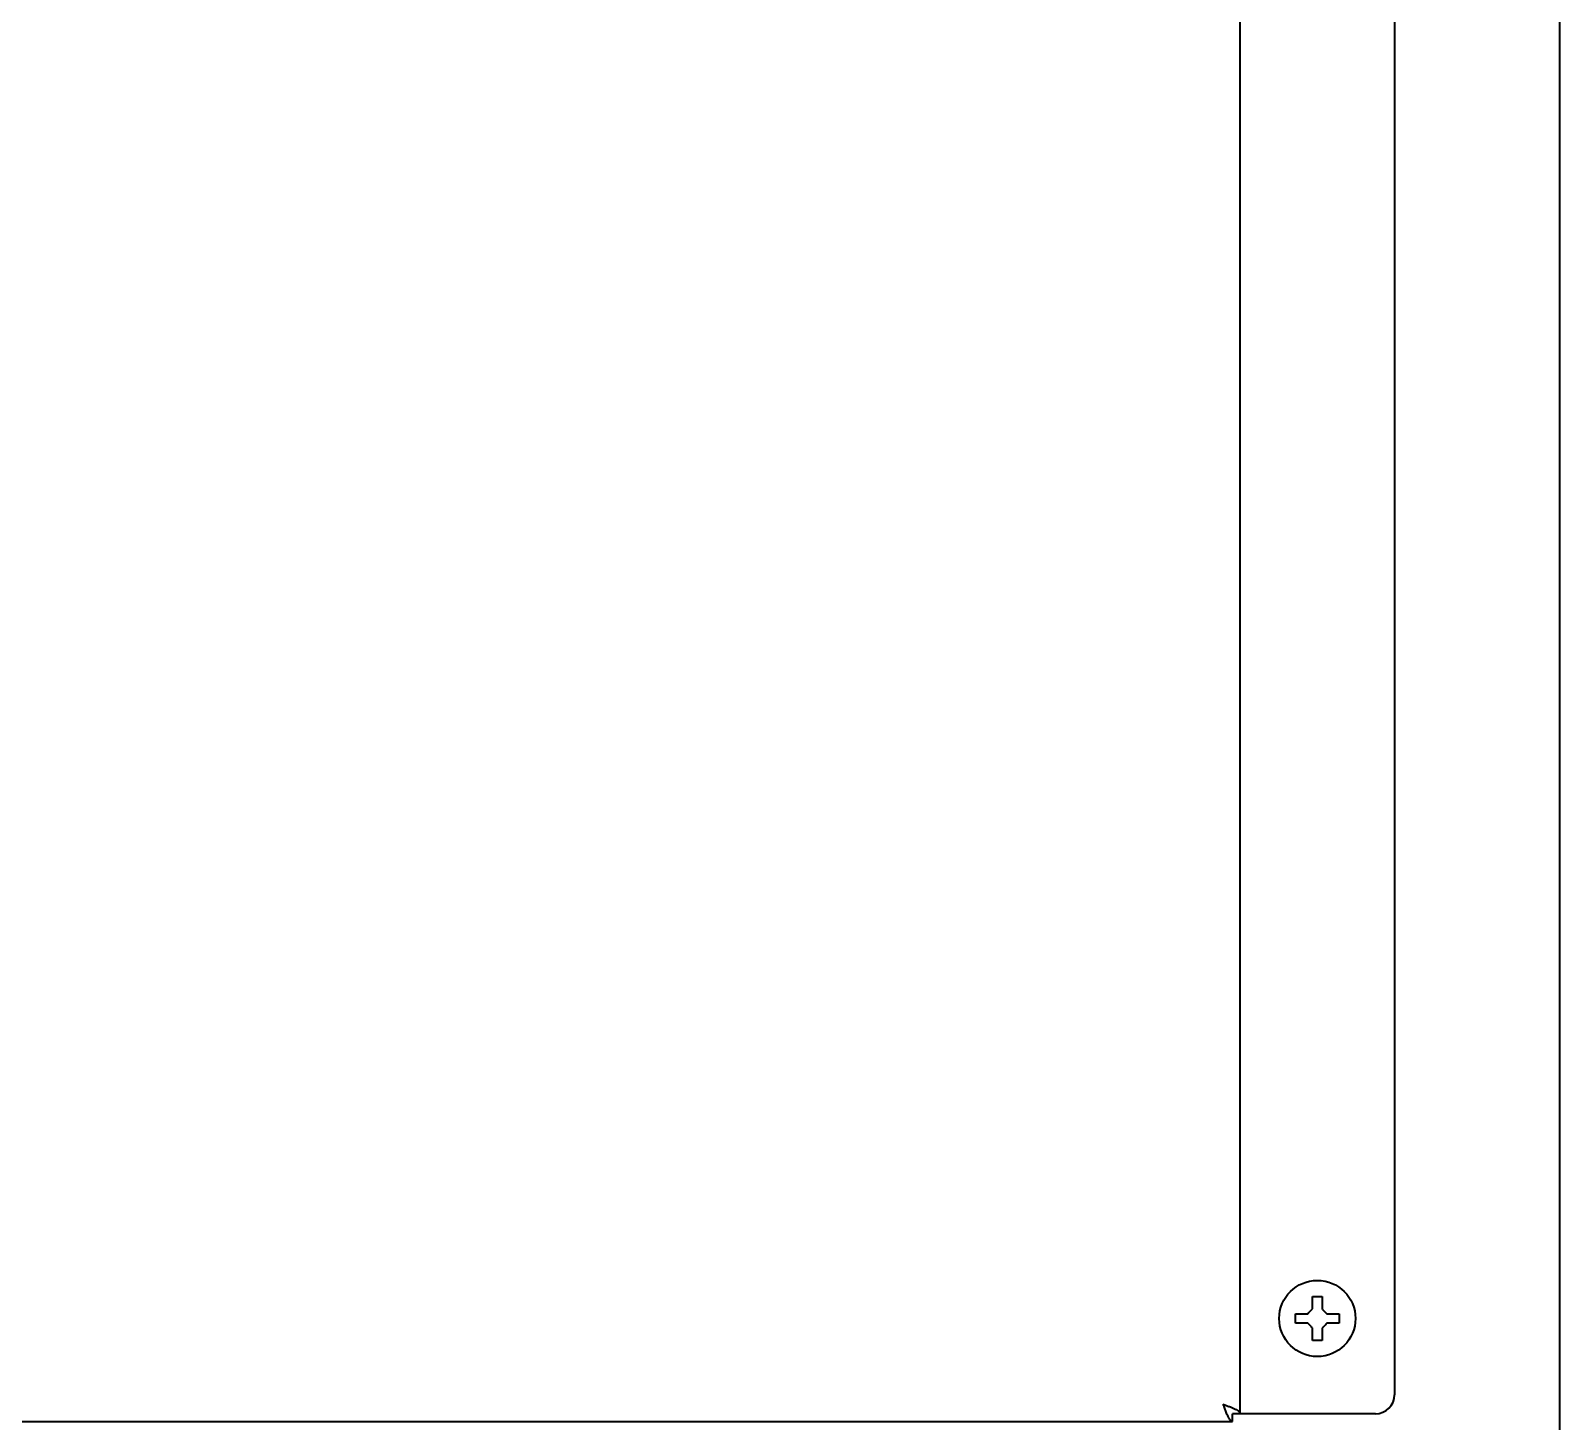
# Model space of a CAD drawing. Extents: x 6336 to 10269, y -393 to 2899.
# Drawn here: x 6927.1 to 7087.6, y 1393.7 to 1539.7 of the extents above; entities that cross this region are included whole.
import ezdxf

# ---------------------------------------------------------------- set-up
doc = ezdxf.new("R2010")
doc.units = 0
doc.header["$LTSCALE"] = 5
doc.layers.add('1', color=7, linetype='CONTINUOUS', true_color=0xffffff)

msp = doc.modelspace()

# ---------------------------------------------------------------- linework, layer by layer
at = {"layer": '1', "color": 7, "linetype": 'Continuous', "lineweight": 35}
for p, q in [((7087.57, 1768.55), (7087.57, 1374.13)), ((7054.07, 1394.53), (7054.07, 1764.64)), ((7070.27, 1761.23), (7070.27, 1396.53)), ((7061.67, 1406.83), (7062.17, 1406.83)), ((7062.17, 1406.83), (7062.67, 1406.83)), ((7062.17, 1402.23), (7061.67, 1402.23)), ((7062.67, 1402.23), (7062.17, 1402.23)), ((7053.27, 1393.73), (7053.27, 1394.53)), ((7054.07, 1394.53), (7053.27, 1394.53)), ((7055.07, 1394.53), (7054.07, 1394.53)), ((7068.27, 1394.53), (7055.07, 1394.53)), ((6371.87, 1393.73), (7053.27, 1393.73))]:
    msp.add_line(p, q, dxfattribs=at)
msp.add_circle((7062.17, 1404.53), 4, dxfattribs=at)
msp.add_arc((7068.27, 1396.53), 2, 270, 0, dxfattribs=at)
for points in [[(7061.17, 1405.03), (7061.2, 1405.05), (7061.25, 1405.1), (7061.32, 1405.18), (7061.4, 1405.25), (7061.47, 1405.32), (7061.53, 1405.39), (7061.6, 1405.46), (7061.65, 1405.5), (7061.67, 1405.53)], [(7061.67, 1405.53), (7061.67, 1405.58), (7061.67, 1405.69), (7061.67, 1405.85), (7061.67, 1406.01), (7061.67, 1406.16), (7061.67, 1406.32), (7061.67, 1406.47), (7061.67, 1406.64), (7061.67, 1406.76), (7061.67, 1406.83)], [(7062.67, 1405.53), (7062.7, 1405.5), (7062.74, 1405.45), (7062.82, 1405.38), (7062.89, 1405.31), (7062.96, 1405.24), (7063.03, 1405.17), (7063.1, 1405.1), (7063.15, 1405.05), (7063.17, 1405.03)], [(7059.87, 1404.03), (7059.87, 1404.19), (7059.87, 1404.53), (7059.87, 1404.86), (7059.87, 1405.03)], [(7061.17, 1404.03), (7061.12, 1404.03), (7061.01, 1404.03), (7060.85, 1404.03), (7060.69, 1404.03), (7060.53, 1404.03), (7060.38, 1404.03), (7060.23, 1404.03), (7060.06, 1404.03), (7059.94, 1404.03), (7059.87, 1404.03)], [(7061.67, 1403.53), (7061.65, 1403.55), (7061.6, 1403.6), (7061.53, 1403.67), (7061.46, 1403.74), (7061.39, 1403.81), (7061.32, 1403.88), (7061.24, 1403.95), (7061.2, 1404), (7061.17, 1404.03)], [(7063.17, 1404.03), (7063.15, 1404), (7063.1, 1403.95), (7063.02, 1403.88), (7062.95, 1403.8), (7062.88, 1403.73), (7062.81, 1403.66), (7062.74, 1403.6), (7062.7, 1403.55), (7062.67, 1403.53)], [(7063.17, 1405.03), (7063.23, 1405.03), (7063.34, 1405.03), (7063.5, 1405.03), (7063.66, 1405.03), (7063.81, 1405.03), (7063.96, 1405.03), (7064.12, 1405.03), (7064.29, 1405.03), (7064.41, 1405.03), (7064.47, 1405.03)], [(7064.47, 1405.03), (7064.47, 1404.86), (7064.47, 1404.53), (7064.47, 1404.19), (7064.47, 1404.03)], [(7062.67, 1403.53), (7062.67, 1403.47), (7062.67, 1403.36), (7062.67, 1403.2), (7062.67, 1403.04), (7062.67, 1402.89), (7062.67, 1402.74), (7062.67, 1402.58), (7062.67, 1402.41), (7062.67, 1402.29), (7062.67, 1402.23)], [(7052.27, 1395.53), (7052.3, 1395.45), (7052.35, 1395.31), (7052.43, 1395.09), (7052.5, 1394.89), (7052.58, 1394.69), (7052.66, 1394.5), (7052.73, 1394.33), (7052.81, 1394.18), (7052.89, 1394.04), (7052.97, 1393.93), (7053.04, 1393.84), (7053.12, 1393.77), (7053.2, 1393.73), (7053.25, 1393.73), (7053.27, 1393.73)]]:
    msp.add_open_spline(points, degree=3, dxfattribs=at)
for points, knots in [([(7062.67, 1406.83), (7062.67, 1406.62), (7062.67, 1406.41), (7062.67, 1406.09), (7062.67, 1405.98), (7062.67, 1405.75), (7062.67, 1405.64), (7062.67, 1405.53)], [0, 0, 0, 0, 0.5, 0.5, 0.75, 0.75, 1, 1, 1, 1]), ([(7059.87, 1405.03), (7060.08, 1405.03), (7060.29, 1405.03), (7060.61, 1405.03), (7060.72, 1405.03), (7060.94, 1405.03), (7061.06, 1405.03), (7061.17, 1405.03)], [0, 0, 0, 0, 0.5, 0.5, 0.75, 0.75, 1, 1, 1, 1]), ([(7064.47, 1404.03), (7064.27, 1404.03), (7064.06, 1404.03), (7063.74, 1404.03), (7063.63, 1404.03), (7063.4, 1404.03), (7063.29, 1404.03), (7063.17, 1404.03)], [0, 0, 0, 0, 0.5, 0.5, 0.75, 0.75, 1, 1, 1, 1]), ([(7061.67, 1402.23), (7061.67, 1402.43), (7061.67, 1402.64), (7061.67, 1402.96), (7061.67, 1403.07), (7061.67, 1403.3), (7061.67, 1403.41), (7061.67, 1403.53)], [0, 0, 0, 0, 0.5, 0.5, 0.75, 0.75, 1, 1, 1, 1]), ([(7052.27, 1395.53), (7052.39, 1395.48), (7052.51, 1395.44), (7052.74, 1395.36), (7052.85, 1395.32), (7053.07, 1395.23), (7053.17, 1395.19), (7053.37, 1395.11), (7053.46, 1395.07), (7053.63, 1394.98), (7053.7, 1394.94), (7053.83, 1394.86), (7053.89, 1394.82), (7053.98, 1394.73), (7054.02, 1394.69), (7054.06, 1394.61), (7054.07, 1394.57), (7054.07, 1394.53)], [0, 0, 0, 0, 0.125, 0.125, 0.25, 0.25, 0.375, 0.375, 0.5, 0.5, 0.625, 0.625, 0.75, 0.75, 0.875, 0.875, 1, 1, 1, 1])]:
    msp.add_open_spline(points, degree=3, knots=knots, dxfattribs=at)

doc.saveas('drawing.dxf')
